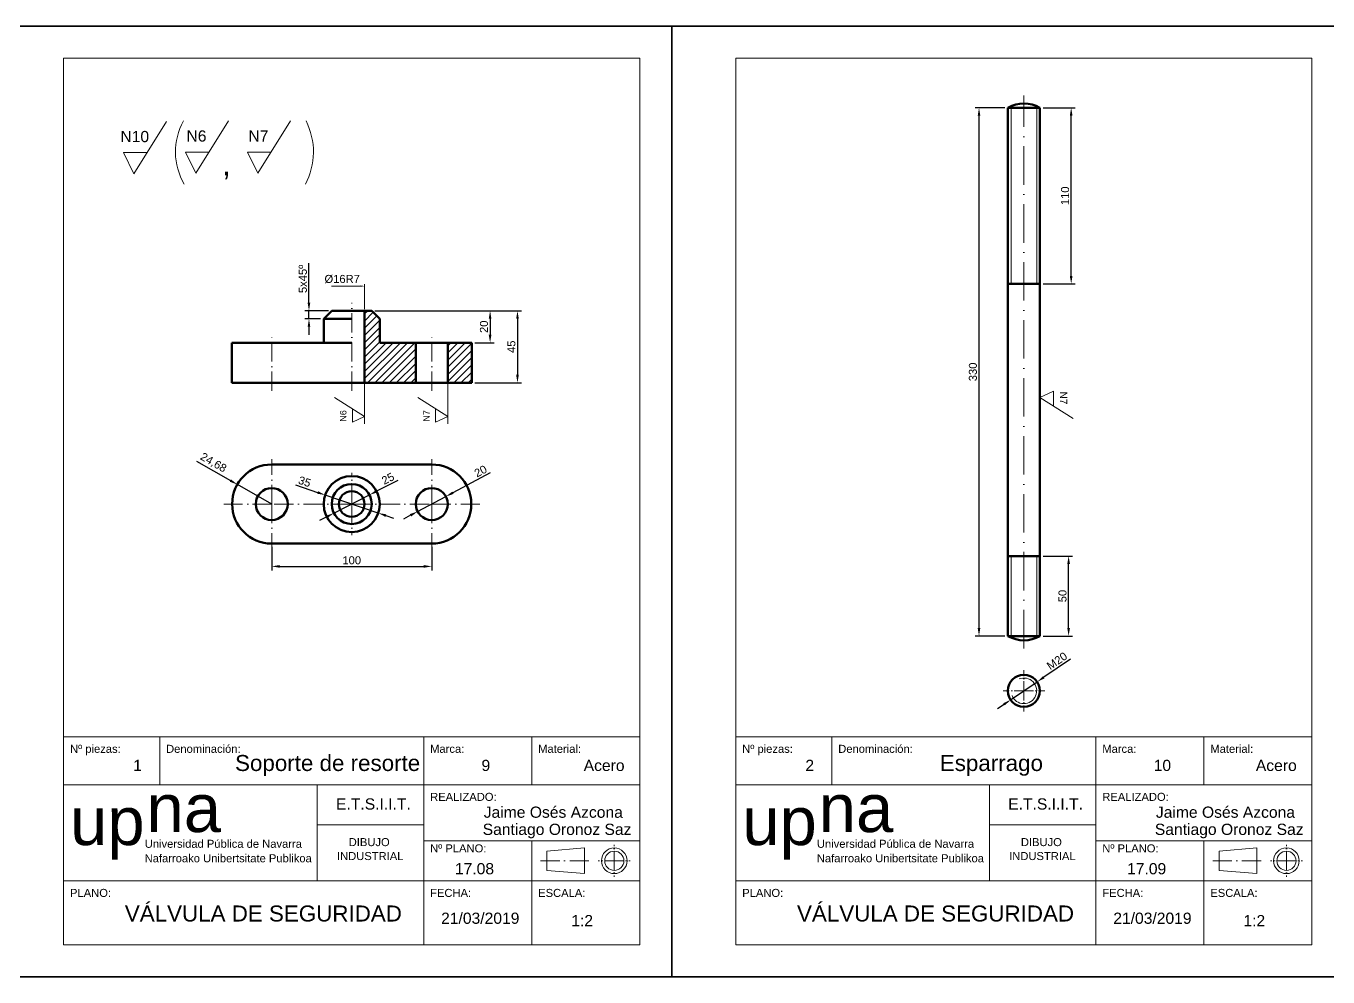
# Model space of a CAD drawing. Header units: millimetres. Extents: x 1800 to 4530, y 1899 to 2196.
# Drawn here: x 3488.2 to 3895, y 1898.6 to 2195.6 of the extents above; entities that cross this region are included whole.
import ezdxf

# ---------------------------------------------------------------- set-up
doc = ezdxf.new("R2010")
doc.units = ezdxf.units.MM
doc.linetypes.add('ACAD_ISO10W100', pattern=[18, 12, -3, 0, -3])
for name, color, linetype, lineweight in [('010_formato', 5, 'Continuous', 35), ('015_cajetin', 4, 'Continuous', 18), ('020-rotulación_textos', 4, 'Continuous', 18), ('030_linea_continua_gruesa', 7, 'Continuous', 50), ('031_linea_continua_fina', 4, 'Continuous', 18), ('034_ejes', 2, 'ACAD_ISO10W100', 18), ('035_rayados_sombreados', 3, 'Continuous', 18), ('040_cotas.', 1, 'Continuous', 18)]:
    doc.layers.add(name, color=color, linetype=linetype, lineweight=lineweight)
doc.styles.add('Arial 15', font='arial.ttf', dxfattribs={"height": 15})
doc.styles.add('Arial 2.5', font='arial.ttf', dxfattribs={"height": 2.5})
doc.styles.add('Arial 3.5', font='arial.ttf', dxfattribs={"height": 3.5})
doc.styles.add('Arial 5', font='arial.ttf', dxfattribs={"height": 5})
doc.styles.add('Arial 7', font='arial.ttf', dxfattribs={"height": 7})
doc.dimstyles.new('Cotas', dxfattribs={"dimtxt": 2.5, "dimasz": 2.5, "dimexe": 1.25, "dimexo": 1, "dimtad": 1, "dimtxsty": 'Arial 2.5', "dimcen": 2.5, "dimadec": 0, "dimazin": 0, "dimtfac": 1, "dimtmove": 0, "dimatfit": 3, "dimfxl": 1, "dimarcsym": 0})

# ---------------------------------------------------------------- blocks, each defined once
blk = doc.blocks.new('*D26')
at = {"layer": '040_cotas.', "color": 0, "lineweight": -2, "transparency": 16777216}
for p, q in [((3805.98, 2030.04), (3815.2, 2030.04)), ((3813.95, 2007.54), (3813.95, 2027.54)), ((3805.98, 2005.04), (3815.2, 2005.04))]:
    blk.add_line(p, q, dxfattribs=at)
at = {"layer": '040_cotas.', "color": 0, "transparency": 16777216}
for points in [[(3813.54, 2027.54), (3814.37, 2027.54), (3813.95, 2030.04)], [(3813.54, 2007.54), (3814.37, 2007.54), (3813.95, 2005.04)]]:
    blk.add_solid(points, dxfattribs=at)
at = {"layer": 'Defpoints', "color": 0, "transparency": 16777216}
for p in [(3804.98, 2030.04), (3813.95, 2030.04), (3804.98, 2005.04)]:
    blk.add_point(p, dxfattribs=at)
at = {"layer": '040_cotas.', "color": 0, "transparency": 16777216, "insert": (3812.05, 2017.54), "char_height": 2.5, "attachment_point": 5, "rotation": 90, "style": 'Arial 2.5'}
blk.add_mtext('50', dxfattribs=at)
blk = doc.blocks.new('*D27')
at = {"layer": '040_cotas.', "color": 0, "lineweight": -2, "transparency": 16777216}
for p, q in [((3805.98, 2170.04), (3816, 2170.04)), ((3814.75, 2117.54), (3814.75, 2167.54)), ((3805.98, 2115.04), (3816, 2115.04))]:
    blk.add_line(p, q, dxfattribs=at)
at = {"layer": '040_cotas.', "color": 0, "transparency": 16777216}
for points in [[(3814.33, 2167.54), (3815.17, 2167.54), (3814.75, 2170.04)], [(3814.33, 2117.54), (3815.17, 2117.54), (3814.75, 2115.04)]]:
    blk.add_solid(points, dxfattribs=at)
at = {"layer": 'Defpoints', "color": 0, "transparency": 16777216}
for p in [(3804.98, 2170.04), (3814.75, 2170.04), (3804.98, 2115.04)]:
    blk.add_point(p, dxfattribs=at)
at = {"layer": '040_cotas.', "color": 0, "transparency": 16777216, "insert": (3812.85, 2142.54), "char_height": 2.5, "attachment_point": 5, "rotation": 90, "style": 'Arial 2.5'}
blk.add_mtext('110', dxfattribs=at)
blk = doc.blocks.new('*D28')
at = {"layer": '040_cotas.', "color": 0, "lineweight": -2, "transparency": 16777216}
for p, q in [((3793.98, 2170.04), (3784.71, 2170.04)), ((3785.96, 2007.54), (3785.96, 2167.54)), ((3793.98, 2005.04), (3784.71, 2005.04))]:
    blk.add_line(p, q, dxfattribs=at)
at = {"layer": '040_cotas.', "color": 0, "transparency": 16777216}
for points in [[(3785.54, 2167.54), (3786.37, 2167.54), (3785.96, 2170.04)], [(3785.54, 2007.54), (3786.37, 2007.54), (3785.96, 2005.04)]]:
    blk.add_solid(points, dxfattribs=at)
at = {"layer": 'Defpoints', "color": 0, "transparency": 16777216}
for p in [(3785.96, 2170.04), (3794.98, 2170.04), (3794.98, 2005.04)]:
    blk.add_point(p, dxfattribs=at)
at = {"layer": '040_cotas.', "color": 0, "transparency": 16777216, "insert": (3784.05, 2087.54), "char_height": 2.5, "attachment_point": 5, "rotation": 90, "style": 'Arial 2.5'}
blk.add_mtext('330', dxfattribs=at)
blk = doc.blocks.new('*D34')
at = {"layer": '040_cotas.', "color": 0, "lineweight": -2, "transparency": 16777216}
for p, q in [((3576.62, 2109.14), (3576.62, 2121.52)), ((3582.73, 2106.64), (3575.37, 2106.64)), ((3580.23, 2104.14), (3575.37, 2104.14)), ((3576.62, 2104.14), (3576.62, 2106.64)), ((3576.62, 2101.64), (3576.62, 2099.14))]:
    blk.add_line(p, q, dxfattribs=at)
at = {"layer": '040_cotas.', "color": 0, "transparency": 16777216}
for points in [[(3576.2, 2109.14), (3577.03, 2109.14), (3576.62, 2106.64)], [(3576.2, 2101.64), (3577.03, 2101.64), (3576.62, 2104.14)]]:
    blk.add_solid(points, dxfattribs=at)
at = {"layer": 'Defpoints', "color": 0, "transparency": 16777216}
for p in [(3576.62, 2106.64), (3581.23, 2104.14), (3583.73, 2106.64)]:
    blk.add_point(p, dxfattribs=at)
at = {"layer": '040_cotas.', "color": 0, "transparency": 16777216, "insert": (3574.72, 2116.58), "char_height": 2.5, "attachment_point": 5, "rotation": 90, "style": 'Arial 2.5'}
blk.add_mtext('5x45º', dxfattribs=at)
blk = doc.blocks.new('*D35')
at = {"layer": '040_cotas.', "color": 0, "lineweight": -2, "transparency": 16777216}
for p, q in [((3597.23, 2106.64), (3634.46, 2106.64)), ((3633.21, 2104.14), (3633.21, 2099.14)), ((3628.48, 2096.64), (3634.46, 2096.64))]:
    blk.add_line(p, q, dxfattribs=at)
at = {"layer": '040_cotas.', "color": 0, "transparency": 16777216}
for points in [[(3632.79, 2104.14), (3633.62, 2104.14), (3633.21, 2106.64)], [(3632.79, 2099.14), (3633.62, 2099.14), (3633.21, 2096.64)]]:
    blk.add_solid(points, dxfattribs=at)
at = {"layer": 'Defpoints', "color": 0, "transparency": 16777216}
for p in [(3596.23, 2106.64), (3627.48, 2096.64), (3633.21, 2096.64)]:
    blk.add_point(p, dxfattribs=at)
at = {"layer": '040_cotas.', "color": 0, "transparency": 16777216, "insert": (3631.3, 2101.64), "char_height": 2.5, "attachment_point": 5, "rotation": 90, "style": 'Arial 2.5'}
blk.add_mtext('20', dxfattribs=at)
blk = doc.blocks.new('*D36')
at = {"layer": '040_cotas.', "color": 0, "lineweight": -2, "transparency": 16777216}
for p, q in [((3597.23, 2106.64), (3643.01, 2106.64)), ((3641.76, 2104.14), (3641.76, 2086.64)), ((3628.48, 2084.14), (3643.01, 2084.14))]:
    blk.add_line(p, q, dxfattribs=at)
at = {"layer": '040_cotas.', "color": 0, "transparency": 16777216}
for points in [[(3641.34, 2104.14), (3642.17, 2104.14), (3641.76, 2106.64)], [(3641.34, 2086.64), (3642.17, 2086.64), (3641.76, 2084.14)]]:
    blk.add_solid(points, dxfattribs=at)
at = {"layer": 'Defpoints', "color": 0, "transparency": 16777216}
for p in [(3596.23, 2106.64), (3627.48, 2084.14), (3641.76, 2084.14)]:
    blk.add_point(p, dxfattribs=at)
at = {"layer": '040_cotas.', "color": 0, "transparency": 16777216, "insert": (3639.86, 2095.39), "char_height": 2.5, "attachment_point": 5, "rotation": 90, "style": 'Arial 2.5'}
blk.add_mtext('45', dxfattribs=at)
blk = doc.blocks.new('*D37')
at = {"layer": '040_cotas.', "color": 0, "lineweight": -2, "transparency": 16777216}
for p, q in [((3633.28, 2056.01), (3621.6, 2049.79)), ((3610.56, 2043.93), (3619.39, 2048.62)), ((3608.35, 2042.75), (3606.15, 2041.58))]:
    blk.add_line(p, q, dxfattribs=at)
at = {"layer": '040_cotas.', "color": 0, "transparency": 16777216}
for points in [[(3621.4, 2050.16), (3621.79, 2049.43), (3619.39, 2048.62)], [(3608.16, 2043.12), (3608.55, 2042.39), (3610.56, 2043.93)]]:
    blk.add_solid(points, dxfattribs=at)
at = {"layer": 'Defpoints', "color": 0, "transparency": 16777216}
for p in [(3619.39, 2048.62), (3610.56, 2043.93)]:
    blk.add_point(p, dxfattribs=at)
at = {"layer": '040_cotas.', "color": 0, "transparency": 16777216, "insert": (3630.24, 2056.54), "char_height": 2.5, "attachment_point": 5, "rotation": 27.9956, "style": 'Arial 2.5'}
blk.add_mtext('20', dxfattribs=at)
blk = doc.blocks.new('*D38')
at = {"layer": '040_cotas.', "color": 0, "lineweight": -2, "transparency": 16777216}
for p, q in [((3541.43, 2059.64), (3552.07, 2053.6)), ((3564.98, 2046.27), (3554.24, 2052.37))]:
    blk.add_line(p, q, dxfattribs=at)
at = {"layer": '040_cotas.', "color": 0, "transparency": 16777216}
blk.add_solid([(3552.28, 2053.96), (3551.86, 2053.24), (3554.24, 2052.37)], dxfattribs=at)
at = {"layer": 'Defpoints', "color": 0, "transparency": 16777216}
for p in [(3554.24, 2052.37), (3564.98, 2046.27)]:
    blk.add_point(p, dxfattribs=at)
at = {"layer": '040_cotas.', "color": 0, "transparency": 16777216, "insert": (3546.71, 2059.09), "char_height": 2.5, "attachment_point": 5, "rotation": 330.4116, "style": 'Arial 2.5'}
blk.add_mtext('24,68', dxfattribs=at)
blk = doc.blocks.new('*D39')
at = {"layer": '040_cotas.', "color": 0, "lineweight": -2, "transparency": 16777216}
for p, q in [((3564.98, 2032.93), (3564.98, 2025.54)), ((3614.98, 2032.93), (3614.98, 2025.54)), ((3567.48, 2026.79), (3612.48, 2026.79))]:
    blk.add_line(p, q, dxfattribs=at)
at = {"layer": '040_cotas.', "color": 0, "transparency": 16777216}
for points in [[(3567.48, 2027.21), (3567.48, 2026.37), (3564.98, 2026.79)], [(3612.48, 2027.21), (3612.48, 2026.37), (3614.98, 2026.79)]]:
    blk.add_solid(points, dxfattribs=at)
at = {"layer": 'Defpoints', "color": 0, "transparency": 16777216}
for p in [(3564.98, 2033.93), (3614.98, 2033.93), (3614.98, 2026.79)]:
    blk.add_point(p, dxfattribs=at)
at = {"layer": '040_cotas.', "color": 0, "transparency": 16777216, "insert": (3589.98, 2028.69), "char_height": 2.5, "attachment_point": 5, "style": 'Arial 2.5'}
blk.add_mtext('100', dxfattribs=at)
blk = doc.blocks.new('*D40')
at = {"layer": '040_cotas.', "color": 0, "lineweight": -2, "transparency": 16777216}
for p, q in [((3604.34, 2053.64), (3597.76, 2050.27)), ((3584.41, 2043.42), (3595.54, 2049.13)), ((3582.19, 2042.28), (3579.96, 2041.14))]:
    blk.add_line(p, q, dxfattribs=at)
at = {"layer": '040_cotas.', "color": 0, "transparency": 16777216}
for points in [[(3597.57, 2050.64), (3597.95, 2049.9), (3595.54, 2049.13)], [(3582, 2042.65), (3582.38, 2041.91), (3584.41, 2043.42)]]:
    blk.add_solid(points, dxfattribs=at)
at = {"layer": 'Defpoints', "color": 0, "transparency": 16777216}
for p in [(3595.54, 2049.13), (3584.41, 2043.42)]:
    blk.add_point(p, dxfattribs=at)
at = {"layer": '040_cotas.', "color": 0, "transparency": 16777216, "insert": (3601.3, 2054.21), "char_height": 2.5, "attachment_point": 5, "rotation": 27.1428, "style": 'Arial 2.5'}
blk.add_mtext('25', dxfattribs=at)
blk = doc.blocks.new('*D41')
at = {"layer": '040_cotas.', "color": 0, "lineweight": -2, "transparency": 16777216}
for p, q in [((3572.36, 2052.25), (3579.32, 2049.89)), ((3598.26, 2043.46), (3581.69, 2049.08)), ((3600.63, 2042.66), (3603, 2041.86))]:
    blk.add_line(p, q, dxfattribs=at)
at = {"layer": '040_cotas.', "color": 0, "transparency": 16777216}
for points in [[(3579.45, 2050.28), (3579.19, 2049.49), (3581.69, 2049.08)], [(3600.76, 2043.06), (3600.5, 2042.27), (3598.26, 2043.46)]]:
    blk.add_solid(points, dxfattribs=at)
at = {"layer": 'Defpoints', "color": 0, "transparency": 16777216}
for p in [(3581.69, 2049.08), (3598.26, 2043.46)]:
    blk.add_point(p, dxfattribs=at)
at = {"layer": '040_cotas.', "color": 0, "transparency": 16777216, "insert": (3575.27, 2053.27), "char_height": 2.5, "attachment_point": 5, "rotation": 341.2711, "style": 'Arial 2.5'}
blk.add_mtext('35', dxfattribs=at)
blk = doc.blocks.new('*D81')
at = {"layer": '040_cotas.', "color": 0, "lineweight": -2, "transparency": 16777216}
for p, q in [((3814.54, 1997.84), (3806.18, 1992.15)), ((3795.84, 1985.12), (3804.11, 1990.74)), ((3793.77, 1983.71), (3791.71, 1982.31))]:
    blk.add_line(p, q, dxfattribs=at)
at = {"layer": '040_cotas.', "color": 0, "transparency": 16777216}
for points in [[(3805.94, 1992.5), (3806.41, 1991.81), (3804.11, 1990.74)], [(3793.54, 1984.06), (3794.01, 1983.37), (3795.84, 1985.12)]]:
    blk.add_solid(points, dxfattribs=at)
at = {"layer": 'Defpoints', "color": 0, "transparency": 16777216}
for p in [(3804.11, 1990.74), (3795.84, 1985.12)]:
    blk.add_point(p, dxfattribs=at)
at = {"layer": '040_cotas.', "color": 0, "transparency": 16777216, "insert": (3810.32, 1997.27), "char_height": 2.5, "attachment_point": 5, "rotation": 34.226, "style": 'Arial 2.5'}
blk.add_mtext('M20', dxfattribs=at)

msp = doc.modelspace()

# ---------------------------------------------------------------- hatches: boundary and pattern name
at = {"layer": '035_rayados_sombreados'}
h = msp.add_hatch(dxfattribs=at)
h.set_pattern_fill('ANSI31', color=256, scale=0.5)
h.set_pattern_definition([(45, (2666.3156, 2221.9417), (-1.122532, 1.122532), [])])
h.paths.add_polyline_path([(3609.975, 2084.144), (3609.975, 2096.644), (3598.725, 2096.644), (3598.725, 2104.144), (3596.225, 2106.644), (3593.975, 2106.644), (3593.975, 2084.144)])
h.paths.add_polyline_path([(3627.475, 2096.644), (3619.975, 2096.644), (3619.975, 2084.144), (3627.475, 2084.144)])

# ---------------------------------------------------------------- linework, layer by layer
at = {"layer": '010_formato'}
for p, q in [((3479.975, 2195.563), (3689.975, 2195.563)), ((3689.975, 2195.563), (3689.975, 1898.563)), ((3689.975, 2195.563), (3899.975, 2195.563)), ((3689.975, 1898.563), (3479.975, 1898.563)), ((3899.975, 1898.563), (3689.975, 1898.563))]:
    msp.add_line(p, q, dxfattribs=at)
at = {"layer": '015_cajetin'}
for p, q in [((3499.975, 2185.563), (3679.975, 2185.563)), ((3499.975, 1908.563), (3499.975, 2185.563)), ((3679.975, 2185.563), (3679.975, 1908.563)), ((3709.975, 2185.563), (3889.975, 2185.563)), ((3709.975, 1908.563), (3709.975, 2185.563)), ((3889.975, 2185.563), (3889.975, 1908.563)), ((3679.975, 1973.563), (3499.975, 1973.563)), ((3529.975, 1958.563), (3529.975, 1973.563)), ((3612.475, 1908.563), (3612.475, 1973.563)), ((3646.225, 1958.563), (3646.225, 1973.563)), ((3889.975, 1973.563), (3709.975, 1973.563)), ((3739.975, 1958.563), (3739.975, 1973.563)), ((3822.475, 1908.563), (3822.475, 1973.563)), ((3856.225, 1958.563), (3856.225, 1973.563)), ((3679.975, 1958.563), (3499.975, 1958.563)), ((3579.197, 1928.563), (3579.197, 1958.563)), ((3612.475, 1958.563), (3679.975, 1958.563)), ((3889.975, 1958.563), (3709.975, 1958.563)), ((3789.197, 1928.563), (3789.197, 1958.563)), ((3822.475, 1958.563), (3889.975, 1958.563)), ((3612.475, 1946.063), (3579.197, 1946.063)), ((3822.475, 1946.063), (3789.197, 1946.063)), ((3612.475, 1941.063), (3679.975, 1941.063)), ((3646.225, 1941.063), (3646.225, 1908.563)), ((3822.475, 1941.063), (3889.975, 1941.063)), ((3856.225, 1941.063), (3856.225, 1908.563)), ((3679.975, 1928.563), (3499.975, 1928.563)), ((3889.975, 1928.563), (3709.975, 1928.563)), ((3679.975, 1908.563), (3499.975, 1908.563)), ((3889.975, 1908.563), (3709.975, 1908.563))]:
    msp.add_line(p, q, dxfattribs=at)
at = {"layer": '030_linea_continua_gruesa'}
for p, q in [((3794.975, 2005.04), (3794.975, 2170.04)), ((3794.975, 2170.04), (3804.975, 2170.04)), ((3804.975, 2170.04), (3804.975, 2005.04)), ((3804.975, 2170.04), (3804.975, 2115.04)), ((3804.975, 2115.04), (3794.975, 2115.04)), ((3581.225, 2104.144), (3583.725, 2106.644)), ((3581.225, 2104.144), (3581.225, 2096.644)), ((3581.225, 2104.144), (3589.975, 2104.144)), ((3589.975, 2106.644), (3583.725, 2106.644)), ((3589.975, 2106.644), (3596.225, 2106.644)), ((3593.975, 2084.144), (3593.975, 2106.644)), ((3598.725, 2104.144), (3596.225, 2106.644)), ((3598.725, 2104.144), (3598.725, 2096.644)), ((3552.475, 2084.144), (3552.475, 2096.644)), ((3589.975, 2096.644), (3552.475, 2096.644)), ((3598.725, 2096.644), (3627.475, 2096.644)), ((3609.975, 2084.144), (3609.975, 2096.644)), ((3619.975, 2084.144), (3619.975, 2096.644)), ((3627.475, 2084.144), (3627.475, 2096.644)), ((3589.975, 2084.144), (3552.475, 2084.144)), ((3589.975, 2084.144), (3627.475, 2084.144)), ((3589.975, 2058.615), (3564.975, 2058.615)), ((3589.975, 2058.615), (3614.975, 2058.615)), ((3589.975, 2033.933), (3564.975, 2033.933)), ((3589.975, 2033.933), (3614.975, 2033.933)), ((3804.975, 2030.04), (3794.975, 2030.04)), ((3795.975, 2030.04), (3803.975, 2030.04)), ((3804.975, 2005.04), (3804.975, 2030.04)), ((3804.975, 2005.04), (3794.975, 2005.04)), ((3799.975, 2005.04), (3795.975, 2005.04))]:
    msp.add_line(p, q, dxfattribs=at)
for centre, radius in [((3589.975, 2046.274), 8.75), ((3564.975, 2046.274), 5), ((3589.975, 2046.274), 6.25), ((3589.975, 2046.274), 4), ((3614.975, 2046.274), 5), ((3799.975, 1987.932), 5)]:
    msp.add_circle(centre, radius, dxfattribs=at)
for centre, radius, start, end in [((3799.975, 2161.38), 10, 60, 120), ((3564.975, 2046.274), 12.341, 90, 270), ((3614.975, 2046.274), 12.341, 270, 90), ((3799.975, 2013.7), 10, 240, 300)]:
    msp.add_arc(centre, radius, start, end, dxfattribs=at)
at = {"layer": '031_linea_continua_fina'}
for p, q in [((3795.975, 2115.04), (3795.975, 2170.545)), ((3803.975, 2115.04), (3803.975, 2170.545)), ((3795.975, 2004.535), (3795.975, 2030.04)), ((3803.975, 2030.04), (3803.975, 2004.535)), ((3650.981, 1937.844), (3662.742, 1938.844)), ((3650.981, 1937.844), (3650.981, 1931.844)), ((3662.742, 1938.844), (3662.742, 1930.844)), ((3672.004, 1938.644), (3672.004, 1938.644)), ((3860.981, 1937.844), (3872.742, 1938.844)), ((3860.981, 1937.844), (3860.981, 1931.844)), ((3872.742, 1938.844), (3872.742, 1930.844)), ((3882.004, 1938.644), (3882.004, 1938.644)), ((3650.981, 1931.844), (3662.742, 1930.844)), ((3860.981, 1931.844), (3872.742, 1930.844))]:
    msp.add_line(p, q, dxfattribs=at)
for centre, radius in [((3672.004, 1934.844), 4), ((3672.004, 1934.844), 3), ((3882.004, 1934.844), 4), ((3882.004, 1934.844), 3)]:
    msp.add_circle(centre, radius, dxfattribs=at)
msp.add_arc((3799.975, 1987.932), 4, 201.86119, 111.86119, dxfattribs=at)
at = {"layer": '034_ejes'}
msp.add_line((3799.975, 2001.2), (3799.975, 2173.88), dxfattribs=at)
at = {"layer": '034_ejes', "ltscale": 0.5}
for p, q in [((3589.975, 2081.644), (3589.975, 2109.144)), ((3589.975, 2081.644), (3589.975, 2109.144)), ((3564.975, 2081.644), (3564.975, 2099.144)), ((3614.975, 2081.644), (3614.975, 2099.144)), ((3564.975, 2046.274), (3564.975, 2060.274)), ((3614.975, 2046.274), (3614.975, 2060.274)), ((3589.975, 2046.274), (3589.975, 2056.024)), ((3564.975, 2046.274), (3549.975, 2046.274)), ((3564.975, 2046.274), (3564.975, 2032.274)), ((3589.975, 2046.274), (3564.975, 2046.274)), ((3589.975, 2046.274), (3614.975, 2046.274)), ((3589.975, 2046.274), (3589.975, 2036.524)), ((3614.975, 2046.274), (3614.975, 2032.274)), ((3614.975, 2046.274), (3629.975, 2046.274)), ((3648.981, 1934.844), (3664.742, 1934.844)), ((3858.981, 1934.844), (3874.742, 1934.844))]:
    msp.add_line(p, q, dxfattribs=at)
at = {"layer": '034_ejes', "ltscale": 0.25}
for p, q in [((3799.975, 1987.932), (3799.975, 1994.432)), ((3799.975, 1987.932), (3793.475, 1987.932)), ((3799.975, 1987.932), (3806.475, 1987.932)), ((3799.975, 1987.932), (3799.975, 1981.432)), ((3672.004, 1934.844), (3672.004, 1939.844)), ((3882.004, 1934.844), (3882.004, 1939.844)), ((3672.004, 1934.844), (3667.004, 1934.844)), ((3672.004, 1934.844), (3677.004, 1934.844)), ((3672.004, 1934.844), (3672.004, 1929.844)), ((3882.004, 1934.844), (3877.004, 1934.844)), ((3882.004, 1934.844), (3887.004, 1934.844)), ((3882.004, 1934.844), (3882.004, 1929.844))]:
    msp.add_line(p, q, dxfattribs=at)
at = {"layer": '040_cotas.'}
for p, q in [((3521.864, 2149.45), (3532.113, 2165.736)), ((3541.255, 2149.626), (3551.504, 2165.913)), ((3560.611, 2149.626), (3570.86, 2165.913)), ((3518.706, 2156.046), (3521.864, 2149.45)), ((3518.706, 2156.046), (3526.015, 2156.046)), ((3538.096, 2156.222), (3541.255, 2149.626)), ((3538.096, 2156.222), (3545.405, 2156.222)), ((3557.452, 2156.222), (3560.611, 2149.626)), ((3557.452, 2156.222), (3564.761, 2156.222)), ((3592.725, 2114.336), (3583.691, 2114.336)), ((3593.975, 2107.144), (3593.975, 2114.961)), ((3593.975, 2084.144), (3593.975, 2071.366)), ((3619.975, 2084.144), (3619.975, 2071.366)), ((3593.975, 2073.661), (3584.64, 2079.536)), ((3619.975, 2073.661), (3610.64, 2079.536)), ((3809.2, 2081.554), (3804.975, 2079.531)), ((3804.975, 2079.531), (3815.407, 2072.967)), ((3809.2, 2081.554), (3809.2, 2076.873)), ((3590.195, 2071.851), (3590.195, 2076.041)), ((3616.195, 2071.851), (3616.195, 2076.041)), ((3590.195, 2071.851), (3593.975, 2073.661)), ((3616.195, 2071.851), (3619.975, 2073.661))]:
    msp.add_line(p, q, dxfattribs=at)
for centre, radius, start, end in [((3554.625, 2156.222), 19.716, 150.56044, 210.71898), ((3556.54, 2156.222), 21.47, 332.0236, 26.83119)]:
    msp.add_arc(centre, radius, start, end, dxfattribs=at)
msp.add_solid([(3592.725, 2114.545), (3592.725, 2114.128), (3593.975, 2114.336)], dxfattribs=at)

# ---------------------------------------------------------------- texts
at = {"layer": '020-rotulación_textos'}
for s, height, style, p in [('Nº piezas:', 2.5, 'Arial 2.5', (3501.975, 1968.563)), ('Denominación:', 2.5, 'Arial 2.5', (3531.975, 1968.563)), ('Marca:', 2.5, 'Arial 2.5', (3614.475, 1968.563)), ('Material:', 2.5, 'Arial 2.5', (3648.225, 1968.563)), ('Nº piezas:', 2.5, 'Arial 2.5', (3711.975, 1968.563)), ('Denominación:', 2.5, 'Arial 2.5', (3741.975, 1968.563)), ('Marca:', 2.5, 'Arial 2.5', (3824.475, 1968.563)), ('Material:', 2.5, 'Arial 2.5', (3858.225, 1968.563)), ('1', 3.5, 'Arial 3.5', (3521.704, 1962.887)), ('Soporte de resorte', 5, 'Arial 5', (3553.527, 1962.887)), ('9', 3.5, 'Arial 3.5', (3630.53, 1962.887)), ('Acero', 3.5, 'Arial 3.5', (3662.447, 1962.887)), ('2', 3.5, 'Arial 3.5', (3731.704, 1962.887)), ('Esparrago', 5, 'Arial 5', (3773.71, 1962.887)), ('10', 3.5, 'Arial 3.5', (3840.53, 1962.887)), ('Acero', 3.5, 'Arial 3.5', (3872.447, 1962.887)), ('E.T.S.I.I.T.', 3.5, 'Arial 3.5', (3585.079, 1950.843)), ('REALIZADO:', 2.5, 'Arial 2.5', (3614.475, 1953.563)), ('E.T.S.I.I.T.', 3.5, 'Arial 3.5', (3795.079, 1950.843)), ('REALIZADO:', 2.5, 'Arial 2.5', (3824.475, 1953.563)), ('up', 15, 'Arial 15', (3501.975, 1939.754)), ('Jaime Osés Azcona', 3.5, 'Arial 3.5', (3631.212, 1948.279)), ('up', 15, 'Arial 15', (3711.975, 1939.754)), ('Jaime Osés Azcona', 3.5, 'Arial 3.5', (3841.212, 1948.279)), ('Santiago Oronoz Saz', 3.5, 'Arial 3.5', (3630.888, 1942.922)), ('Santiago Oronoz Saz', 3.5, 'Arial 3.5', (3840.888, 1942.922)), ('Universidad Pública de Navarra', 2.5, 'Arial 2.5', (3525.317, 1938.908)), ('DIBUJO', 2.5, 'Arial 2.5', (3589.035, 1939.428)), ('Universidad Pública de Navarra', 2.5, 'Arial 2.5', (3735.317, 1938.908)), ('DIBUJO', 2.5, 'Arial 2.5', (3799.035, 1939.428)), ('Nafarroako Unibertsitate Publikoa ', 2.5, 'Arial 2.5', (3525.287, 1934.385)), ('INDUSTRIAL', 2.5, 'Arial 2.5', (3585.374, 1935.069)), ('Nº PLANO:', 2.5, 'Arial 2.5', (3614.475, 1937.477)), ('Nafarroako Unibertsitate Publikoa ', 2.5, 'Arial 2.5', (3735.287, 1934.385)), ('INDUSTRIAL', 2.5, 'Arial 2.5', (3795.374, 1935.069)), ('Nº PLANO:', 2.5, 'Arial 2.5', (3824.475, 1937.477)), ('17.08', 3.5, 'Arial 3.5', (3622.213, 1930.625)), ('17.09', 3.5, 'Arial 3.5', (3832.213, 1930.625)), ('PLANO:', 2.5, 'Arial 2.5', (3501.975, 1923.563)), ('FECHA:', 2.5, 'Arial 2.5', (3614.475, 1923.563)), ('ESCALA:', 2.5, 'Arial 2.5', (3648.225, 1923.563)), ('PLANO:', 2.5, 'Arial 2.5', (3711.975, 1923.563)), ('FECHA:', 2.5, 'Arial 2.5', (3824.475, 1923.563)), ('ESCALA:', 2.5, 'Arial 2.5', (3858.225, 1923.563)), ('VÁLVULA DE SEGURIDAD', 5, 'Arial 5', (3519.097, 1915.883)), ('VÁLVULA DE SEGURIDAD', 5, 'Arial 5', (3729.097, 1915.883)), ('21/03/2019', 3.5, 'Arial 3.5', (3617.899, 1915.154)), ('1:2', 3.5, 'Arial 3.5', (3658.565, 1914.408)), ('21/03/2019', 3.5, 'Arial 3.5', (3827.899, 1915.154)), ('1:2', 3.5, 'Arial 3.5', (3868.565, 1914.408))]:
    msp.add_text(s, height=height, dxfattribs=dict(at, style=style)).set_placement(p)
at = {"layer": '020-rotulación_textos', "color": 240, "true_color": 0xed1f24, "style": 'Arial 15'}
for p in [(3525.864, 1943.809), (3735.864, 1943.809)]:
    msp.add_text('na', height=15, dxfattribs=at).set_placement(p)
at = {"layer": '040_cotas.'}
for s, height, style, p in [('N10', 3.5, 'Arial 3.5', (3517.707, 2159.3)), ('N6', 3.5, 'Arial 3.5', (3538.341, 2159.477)), ('N7', 3.5, 'Arial 3.5', (3557.697, 2159.477)), (',', 7, 'Arial 7', (3549.481, 2148.972))]:
    msp.add_text(s, height=height, dxfattribs=dict(at, style=style)).set_placement(p)
at = {"layer": '040_cotas.', "style": 'Arial 3.5'}
for s, height, rotation, p in [('N7', 2.2417, 270, (3811.285, 2081.397)), ('N6', 2.0062, 90, (3588.329, 2071.991)), ('N7', 2.0062, 90, (3614.329, 2071.991))]:
    msp.add_text(s, height=height, rotation=rotation, dxfattribs=at).set_placement(p)
at = {"layer": '040_cotas.', "insert": (3587.001, 2116.534), "char_height": 2.5, "attachment_point": 5, "style": 'Arial 2.5'}
msp.add_mtext('%%C16R7', dxfattribs=at)

# ---------------------------------------------------------------- dimensions: what is measured, and where the dimension line sits
at = {"layer": '040_cotas.'}
for base, p1, p2, text, picture, middle in [((3785.957, 2170.04), (3794.975, 2005.04), (3794.975, 2170.04), '330', '*D28', (3784.054, 2087.54)), ((3814.749, 2170.04), (3804.975, 2115.04), (3804.975, 2170.04), '110', '*D27', (3812.847, 2142.54)), ((3576.616, 2106.644), (3581.225, 2104.144), (3583.725, 2106.644), '5x45º', '*D34', (3574.719, 2116.58)), ((3633.206, 2096.644), (3596.225, 2106.644), (3627.475, 2096.644), '20', '*D35', (3631.305, 2101.644)), ((3813.953, 2030.04), (3804.975, 2005.04), (3804.975, 2030.04), '50', '*D26', (3812.052, 2017.54))]:
    dim = msp.add_linear_dim(base=base, p1=p1, p2=p2, angle=90, text=text, dimstyle='Cotas', override={"dimscale": 1}, dxfattribs=at)
    dim.commit()
    dim.dimension.update_dxf_attribs({"geometry": picture, "text_midpoint": middle})
dim = msp.add_linear_dim(base=(3641.758, 2084.144), p1=(3596.225, 2106.644), p2=(3627.475, 2084.144), angle=90, text='45', dimstyle='Cotas', dxfattribs=at)
dim.commit()
dim.dimension.update_dxf_attribs({"geometry": '*D36', "text_midpoint": (3641.758, 2095.394), "dimtype": 160})
dim = msp.add_radius_dim(center=(3564.975, 2046.274), mpoint=(3554.244, 2052.368), text='24,68', dimstyle='Cotas', override={"dimscale": 1}, dxfattribs=at)
dim.commit()
dim.dimension.update_dxf_attribs({"geometry": '*D38', "text_midpoint": (3546.714, 2059.09)})
dim = msp.add_diameter_dim_2p(p1=(3610.561, 2043.927), p2=(3619.39, 2048.621), text='20', dimstyle='Cotas', override={"dimscale": 1}, dxfattribs=at)
dim.commit()
dim.dimension.update_dxf_attribs({"geometry": '*D37', "text_midpoint": (3631.137, 2054.866), "dimtype": 163})
for p1, p2, text, picture, middle in [((3598.262, 2043.465), (3581.689, 2049.084), '35', '*D41', (3575.269, 2053.269)), ((3795.841, 1985.12), (3804.11, 1990.744), 'M20', '*D81', (3810.323, 1997.271))]:
    dim = msp.add_diameter_dim_2p(p1=p1, p2=p2, text=text, dimstyle='Cotas', dxfattribs=at)
    dim.commit()
    dim.dimension.update_dxf_attribs({"geometry": picture, "text_midpoint": middle})
dim = msp.add_diameter_dim_2p(p1=(3584.414, 2043.423), p2=(3595.537, 2049.125), text='25', dimstyle='Cotas', override={"dimscale": 1}, dxfattribs=at)
dim.commit()
dim.dimension.update_dxf_attribs({"geometry": '*D40', "text_midpoint": (3601.296, 2054.215)})
dim = msp.add_linear_dim(base=(3614.975, 2026.79), p1=(3564.975, 2033.933), p2=(3614.975, 2033.933), text='100', dimstyle='Cotas', override={"dimscale": 1}, dxfattribs=at)
dim.commit()
dim.dimension.update_dxf_attribs({"geometry": '*D39', "text_midpoint": (3589.975, 2028.691)})

doc.saveas('drawing.dxf')
